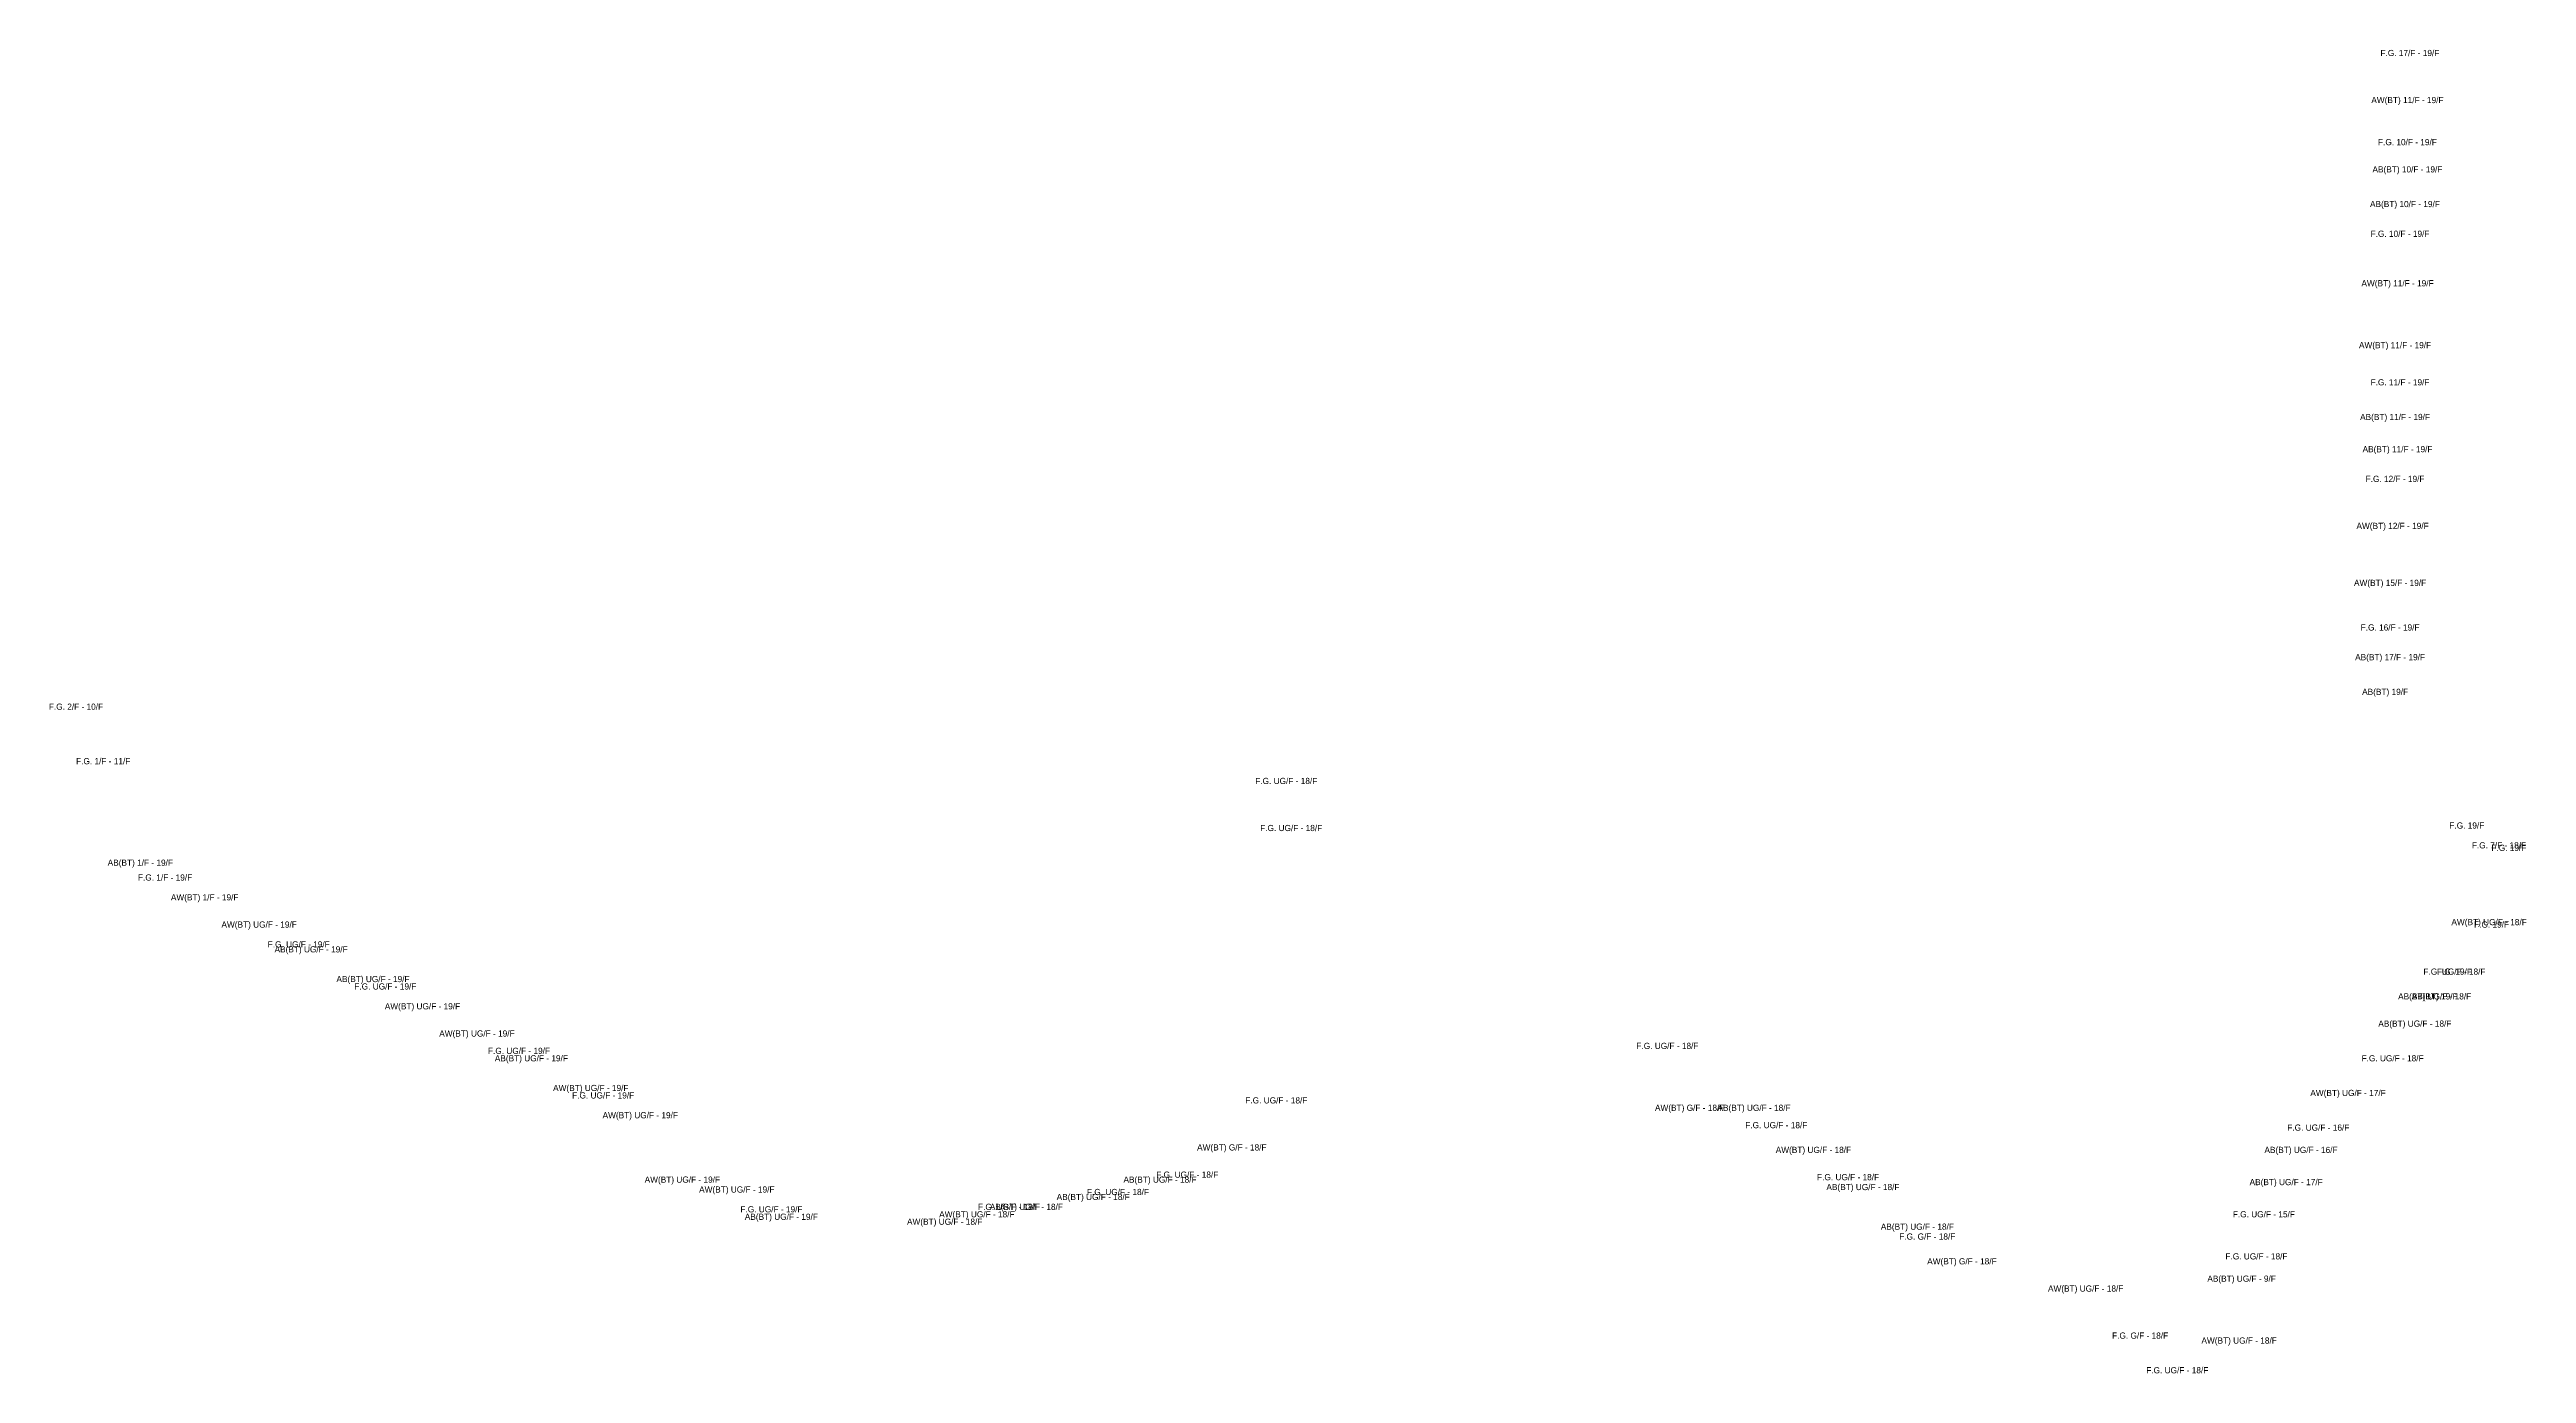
# Model space of a CAD drawing. Extents: x 817078 to 817239, y 826078 to 826189.
# Drawn here: x 817135.8 to 817235.9, y 826078 to 826131.4 of the extents above; entities that cross this region are included whole.
import ezdxf
from ezdxf.enums import TextEntityAlignment as Align

# ---------------------------------------------------------------- set-up
doc = ezdxf.new("R2010")
doc.units = 0
doc.layers.add('AC_Mitigation_Check', color=3, linetype='Continuous')

msp = doc.modelspace()

# ---------------------------------------------------------------- texts
at = {"layer": 'AC_Mitigation_Check'}
for s, p in [(' F.G. 17/F - 19/F', (817231.1, 826131.3)), (' AW(BT) 11/F - 19/F', (817231, 826129.4)), (' F.G. 10/F - 19/F', (817231, 826127.7)), (' AB(BT) 10/F - 19/F', (817231, 826126.6)), (' AB(BT) 10/F - 19/F', (817230.9, 826125.2)), (' F.G. 10/F - 19/F', (817230.7, 826124)), (' AW(BT) 11/F - 19/F', (817230.6, 826122)), (' AW(BT) 11/F - 19/F', (817230.5, 826119.5)), (' F.G. 11/F - 19/F', (817230.7, 826118)), (' AB(BT) 11/F - 19/F', (817230.5, 826116.6)), (' AB(BT) 11/F - 19/F', (817230.6, 826115.3)), (' F.G. 12/F - 19/F', (817230.5, 826114.1)), (' AW(BT) 12/F - 19/F', (817230.4, 826112.2)), (' AW(BT) 15/F - 19/F', (817230.3, 826109.9)), (' F.G. 16/F - 19/F', (817230.3, 826108.1)), (' AB(BT) 17/F - 19/F', (817230.3, 826106.9)), (' AB(BT) 19/F', (817230.1, 826105.5)), (' F.G. 2/F - 10/F', (817136.8, 826104.9)), (' F.G. 1/F - 11/F', (817137.9, 826102.7)), (' F.G. UG/F - 18/F', (817185.7, 826101.9)), (' F.G. UG/F - 18/F', (817185.9, 826100)), (' F.G. 19/F', (817233.4, 826100.1)), (' AB(BT) 1/F - 19/F', (817139.4, 826098.6)), (' F.G. 7/F - 18/F', (817234.7, 826099.3)), (' F.G. 19/F', (817235.1, 826099.2)), (' F.G. 1/F - 19/F', (817140.4, 826098)), (' AW(BT) 1/F - 19/F', (817142, 826097.2)), (' AW(BT) UG/F - 19/F', (817144.2, 826096.1)), (' AW(BT) UG/F - 18/F', (817234.3, 826096.2)), (' F.G. 19/F', (817234.4, 826096.1)), (' F.G. UG/F - 19/F', (817145.8, 826095.3)), (' AB(BT) UG/F - 19/F', (817146.3, 826095.1)), (' AB(BT) UG/F - 19/F', (817148.8, 826093.9)), (' F.G. UG/F - 19/F', (817149.3, 826093.6)), (' F.G. UG/F - 18/F', (817232.9, 826094.2)), (' F.G. 19/F', (817232.9, 826094.2)), (' AW(BT) UG/F - 19/F', (817150.8, 826092.8)), (' AB(BT) UG/F - 18/F', (817232.1, 826093.2)), (' AB(BT) 19/F', (817232.1, 826093.2)), (' AW(BT) UG/F - 19/F', (817153, 826091.7)), (' AB(BT) UG/F - 18/F', (817231.3, 826092.1)), (' F.G. UG/F - 19/F', (817154.7, 826091)), (' AB(BT) UG/F - 19/F', (817155.2, 826090.7)), (' F.G. UG/F - 18/F', (817201.1, 826091.2)), (' F.G. UG/F - 18/F', (817230.4, 826090.7)), (' AW(BT) UG/F - 19/F', (817157.6, 826089.5)), (' F.G. UG/F - 19/F', (817158.1, 826089.2)), (' AW(BT) UG/F - 19/F', (817159.6, 826088.4)), (' F.G. UG/F - 18/F', (817185.3, 826089)), (' AW(BT) G/F - 18/F', (817202, 826088.7)), (' AB(BT) UG/F - 18/F', (817204.6, 826088.7)), (' AW(BT) UG/F - 17/F', (817228.6, 826089.3)), (' F.G. UG/F - 18/F', (817205.5, 826088)), (' F.G. UG/F - 16/F', (817227.4, 826087.9)), (' AW(BT) G/F - 18/F', (817183.5, 826087.1)), (' AW(BT) UG/F - 18/F', (817207, 826087)), (' AB(BT) UG/F - 16/F', (817226.7, 826087)), (' AW(BT) UG/F - 19/F', (817161.3, 826085.8)), (' AW(BT) UG/F - 19/F', (817163.5, 826085.4)), (' AB(BT) UG/F - 18/F', (817180.6, 826085.8)), (' F.G. UG/F - 18/F', (817181.7, 826086)), (' F.G. UG/F - 18/F', (817208.4, 826085.9)), (' AB(BT) UG/F - 18/F', (817209, 826085.5)), (' AB(BT) UG/F - 17/F', (817226.1, 826085.7)), (' F.G. UG/F - 19/F', (817164.9, 826084.6)), (' AW(BT) UG/F - 18/F', (817173.2, 826084.4)), (' F.G. UG/F - 18/F', (817174.5, 826084.7)), (' AB(BT) UG/F - 18/F', (817175.2, 826084.7)), (' AB(BT) UG/F - 18/F', (817177.9, 826085.1)), (' F.G. UG/F - 18/F', (817178.9, 826085.3)), (' F.G. UG/F - 15/F', (817225.2, 826084.4)), (' AB(BT) UG/F - 19/F', (817165.3, 826084.3)), (' AW(BT) UG/F - 18/F', (817171.9, 826084.1)), (' AB(BT) UG/F - 18/F', (817211.2, 826083.9)), (' F.G. G/F - 18/F', (817211.6, 826083.5)), (' AW(BT) G/F - 18/F', (817213, 826082.5)), (' F.G. UG/F - 18/F', (817224.9, 826082.7)), (' AW(BT) UG/F - 18/F', (817218, 826081.4)), (' AB(BT) UG/F - 9/F', (817224.3, 826081.8)), (' F.G. G/F - 18/F', (817220.2, 826079.5)), (' AW(BT) UG/F - 18/F', (817224.2, 826079.3)), (' F.G. UG/F - 18/F', (817221.7, 826078.1))]:
    msp.add_text(s, height=0.25, dxfattribs=at).set_placement(p, align=Align.MIDDLE_CENTER)

doc.saveas('drawing.dxf')
